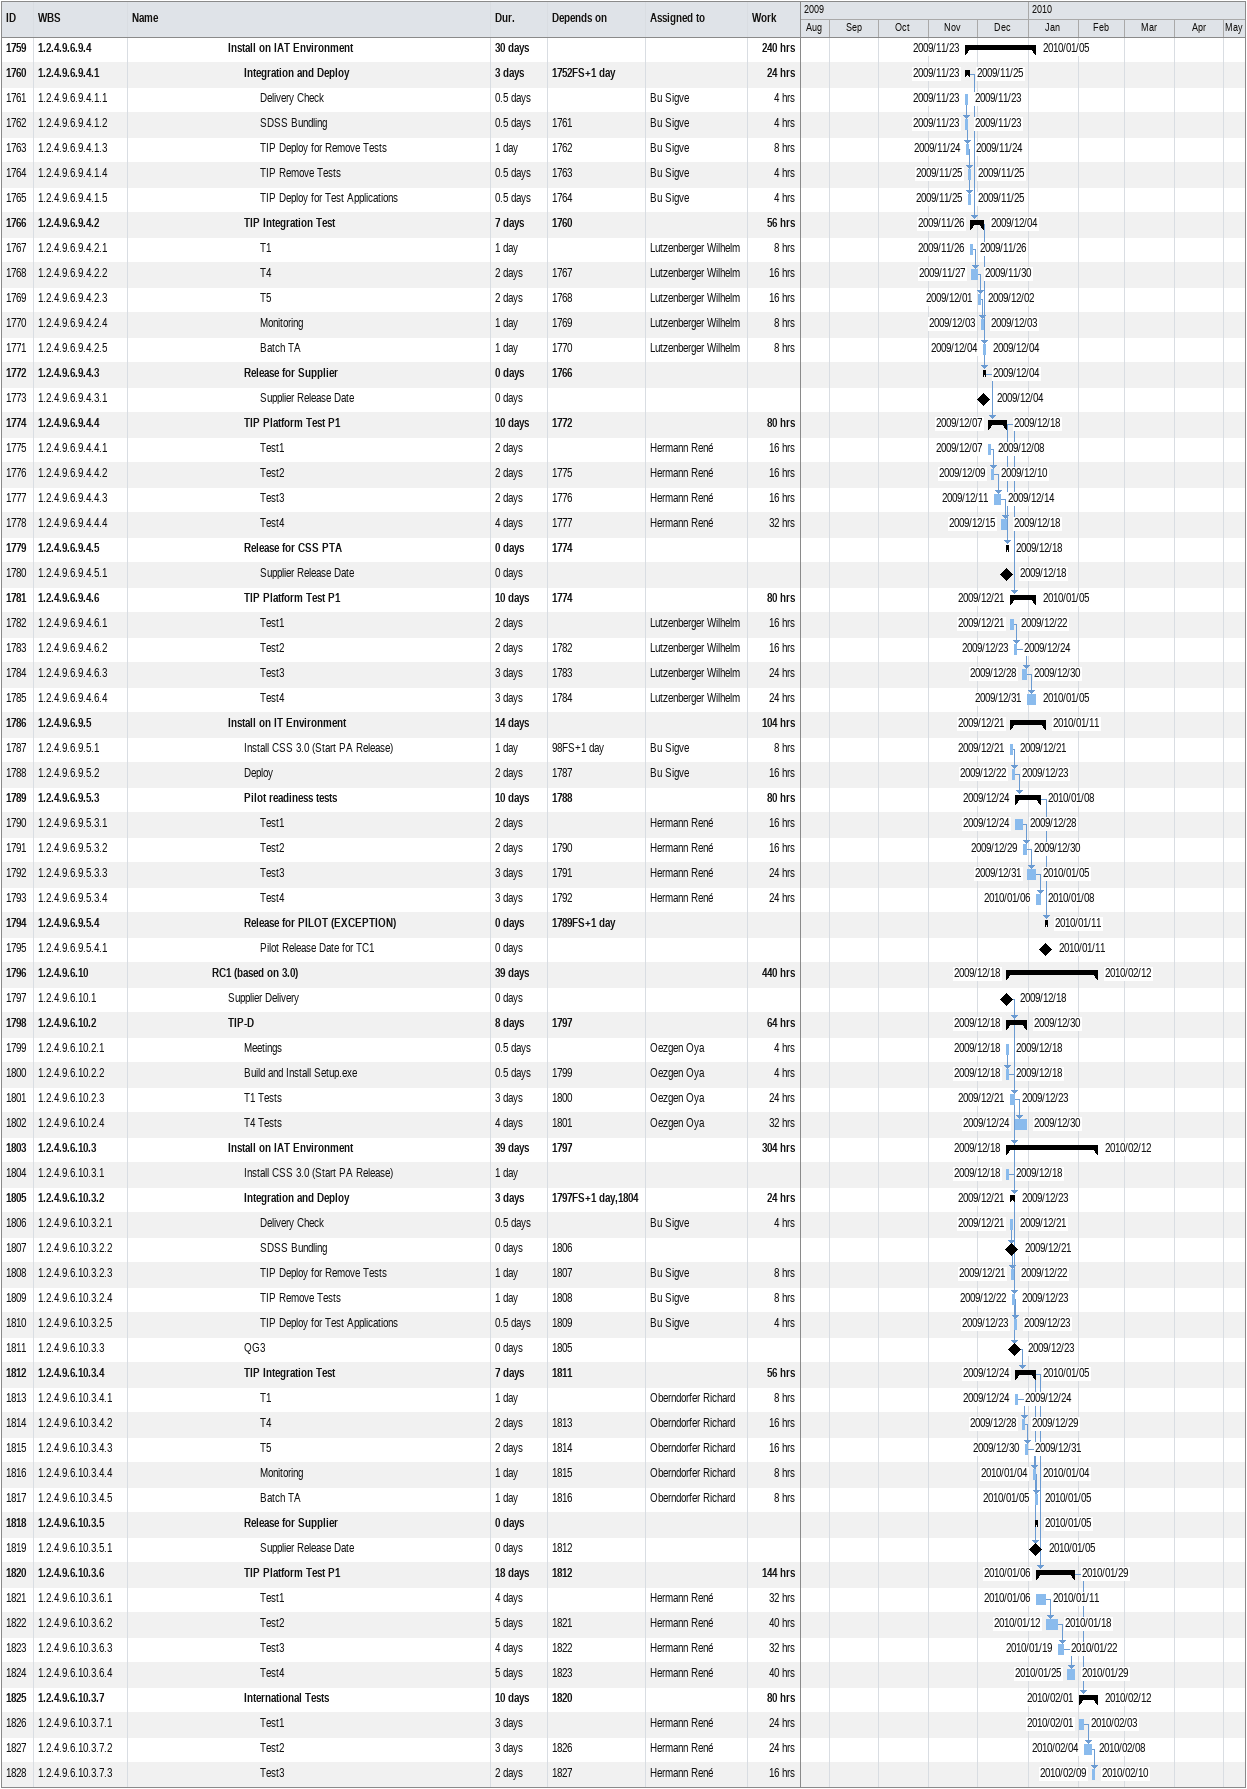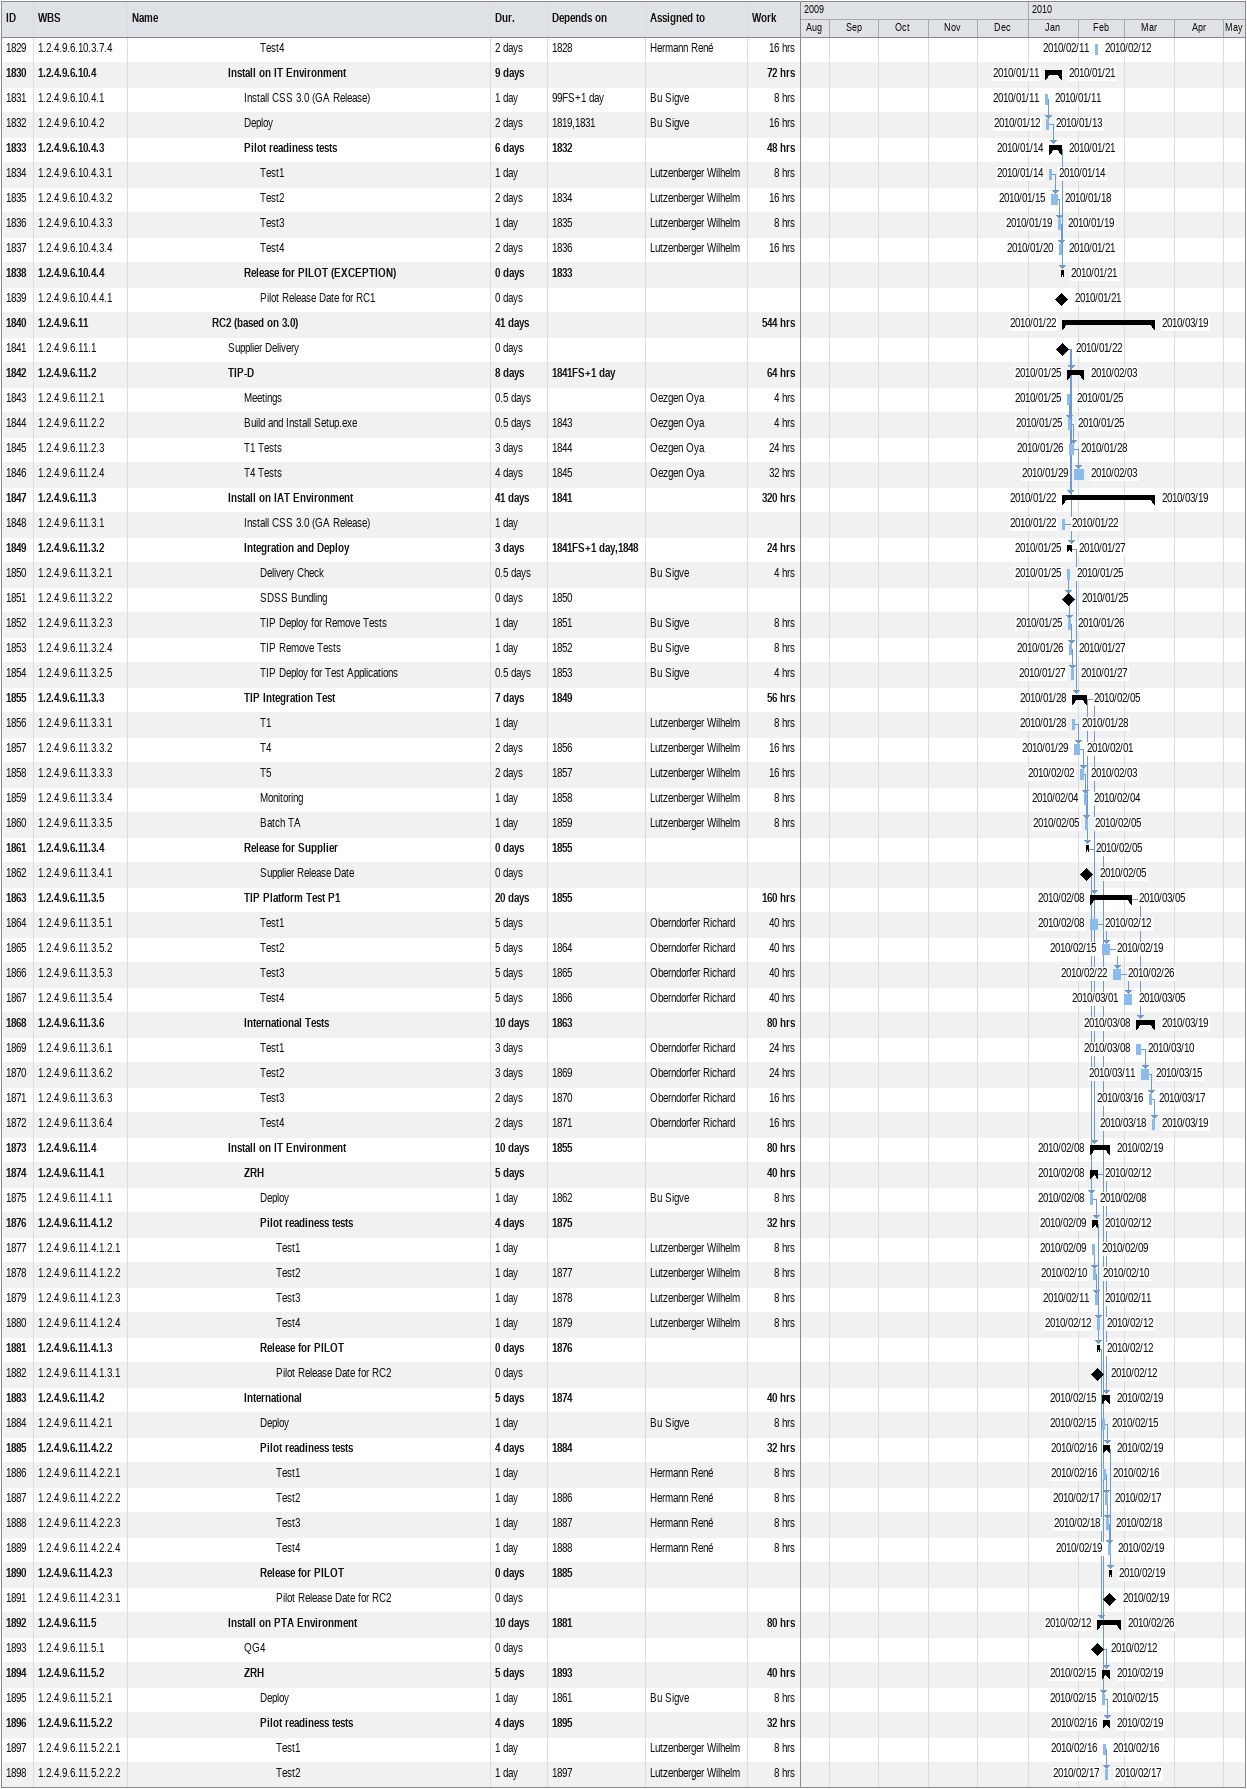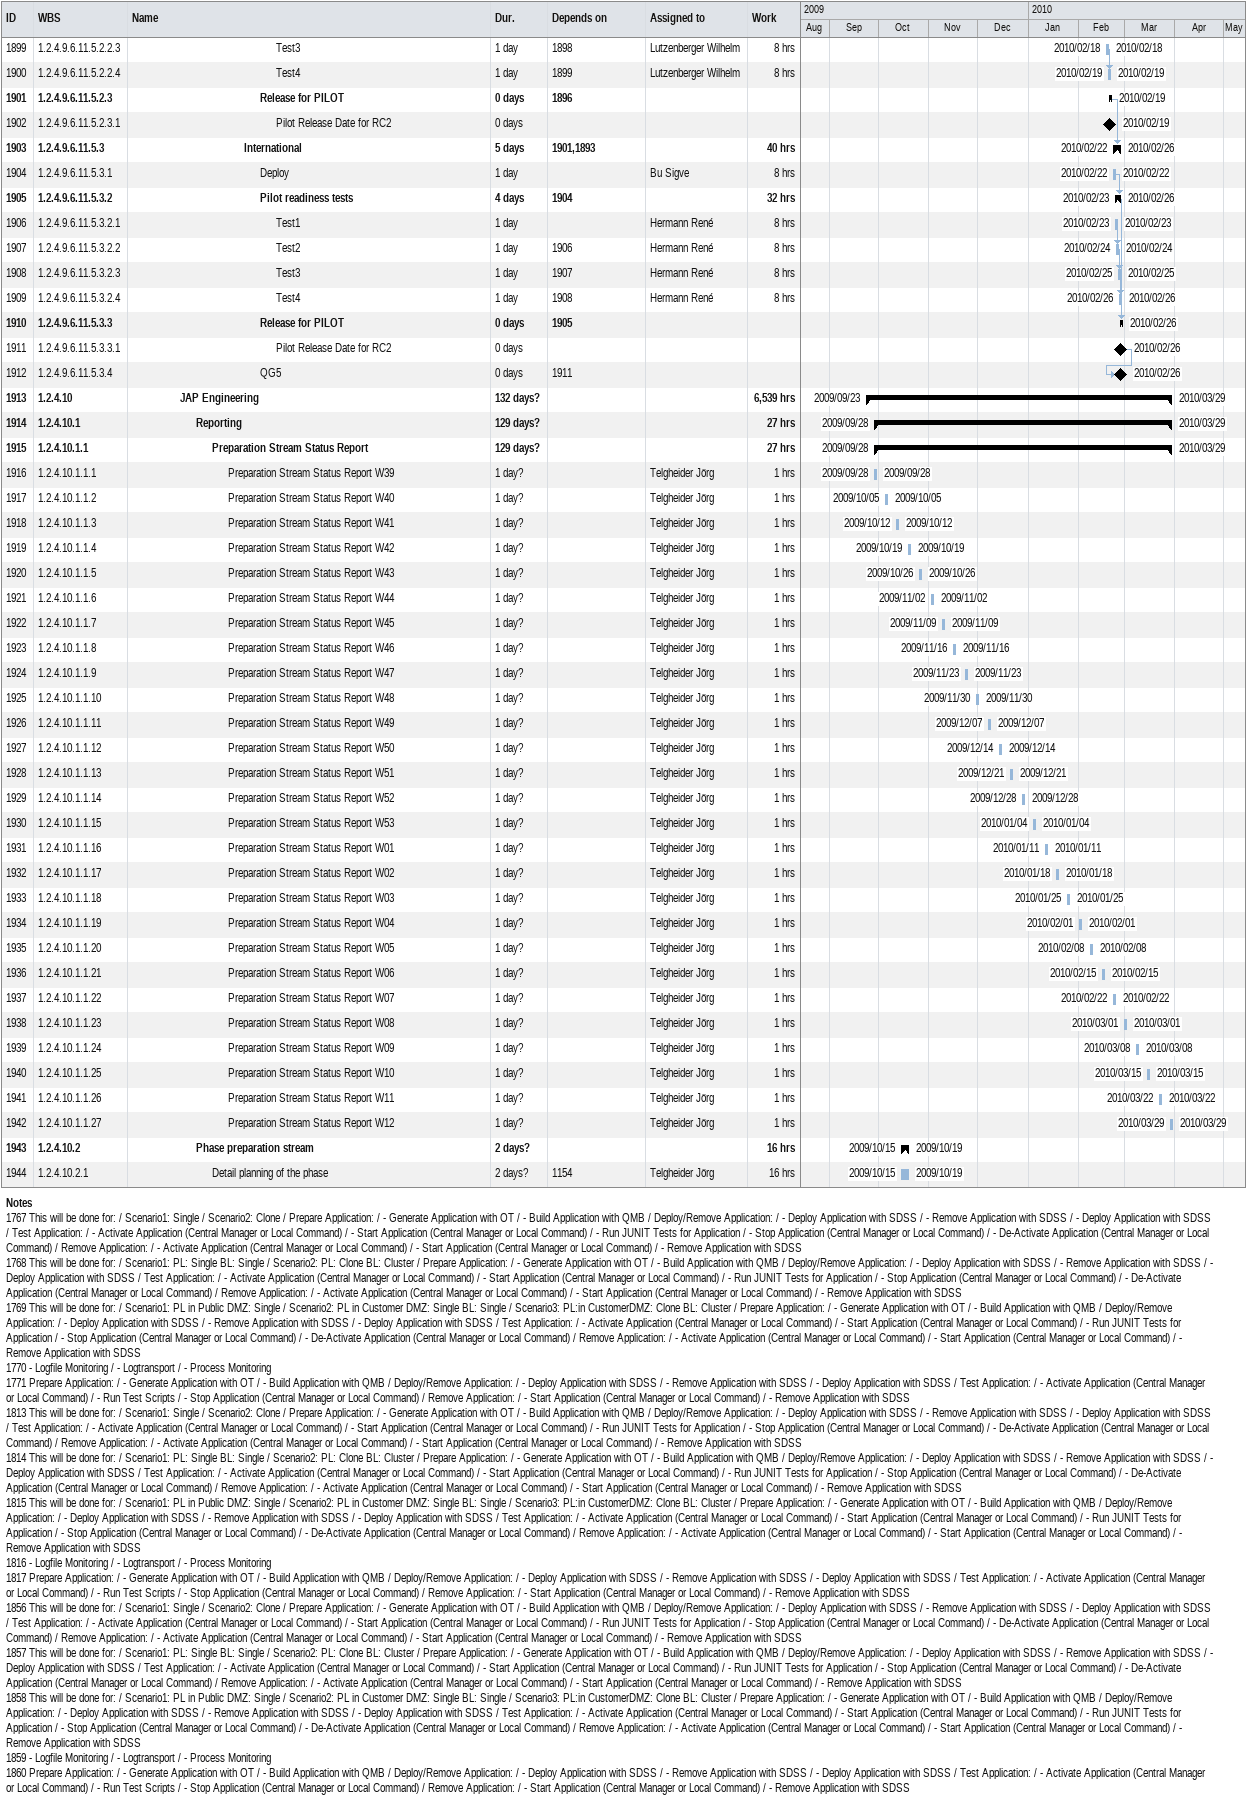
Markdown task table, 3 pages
| ID | WBS | Task | Duration | Start | Finish | Predecessors | Resources | Work (h) |
|---|---|---|---|---|---|---|---|---|
| 1759 | 1.2.4.9.6.9.4 | **Install on IAT Environment** | 30d | 2009-11-23 | 2010-01-05 |  |  | 240 |
| 1760 | 1.2.4.9.6.9.4.1 | **Integration and Deploy** | 3d | 2009-11-23 | 2009-11-25 | 1752FS+1d |  | 24 |
| 1761 | 1.2.4.9.6.9.4.1.1 | Delivery Check | 0.5d | 2009-11-23 | 2009-11-23 |  | Bu Sigve | 4 |
| 1762 | 1.2.4.9.6.9.4.1.2 | SDSS Bundling | 0.5d | 2009-11-23 | 2009-11-23 | 1761 | Bu Sigve | 4 |
| 1763 | 1.2.4.9.6.9.4.1.3 | TIP Deploy for Remove Tests | 1d | 2009-11-24 | 2009-11-24 | 1762 | Bu Sigve | 8 |
| 1764 | 1.2.4.9.6.9.4.1.4 | TIP Remove Tests | 0.5d | 2009-11-25 | 2009-11-25 | 1763 | Bu Sigve | 4 |
| 1765 | 1.2.4.9.6.9.4.1.5 | TIP Deploy for Test Applications | 0.5d | 2009-11-25 | 2009-11-25 | 1764 | Bu Sigve | 4 |
| 1766 | 1.2.4.9.6.9.4.2 | **TIP Integration Test** | 7d | 2009-11-26 | 2009-12-04 | 1760 |  | 56 |
| 1767 | 1.2.4.9.6.9.4.2.1 | T1 | 1d | 2009-11-26 | 2009-11-26 |  | Lutzenberger Wilhelm | 8 |
| 1768 | 1.2.4.9.6.9.4.2.2 | T4 | 2d | 2009-11-27 | 2009-11-30 | 1767 | Lutzenberger Wilhelm | 16 |
| 1769 | 1.2.4.9.6.9.4.2.3 | T5 | 2d | 2009-12-01 | 2009-12-02 | 1768 | Lutzenberger Wilhelm | 16 |
| 1770 | 1.2.4.9.6.9.4.2.4 | Monitoring | 1d | 2009-12-03 | 2009-12-03 | 1769 | Lutzenberger Wilhelm | 8 |
| 1771 | 1.2.4.9.6.9.4.2.5 | Batch TA | 1d | 2009-12-04 | 2009-12-04 | 1770 | Lutzenberger Wilhelm | 8 |
| 1772 | 1.2.4.9.6.9.4.3 | **Release for Supplier** | 0d | 2009-12-04 | 2009-12-04 | 1766 |  |  |
| 1773 | 1.2.4.9.6.9.4.3.1 | Supplier Release Date | 0d | 2009-12-04 | 2009-12-04 |  |  |  |
| 1774 | 1.2.4.9.6.9.4.4 | **TIP Platform Test P1** | 10d | 2009-12-07 | 2009-12-18 | 1772 |  | 80 |
| 1775 | 1.2.4.9.6.9.4.4.1 | Test1 | 2d | 2009-12-07 | 2009-12-08 |  | Hermann René | 16 |
| 1776 | 1.2.4.9.6.9.4.4.2 | Test2 | 2d | 2009-12-09 | 2009-12-10 | 1775 | Hermann René | 16 |
| 1777 | 1.2.4.9.6.9.4.4.3 | Test3 | 2d | 2009-12-11 | 2009-12-14 | 1776 | Hermann René | 16 |
| 1778 | 1.2.4.9.6.9.4.4.4 | Test4 | 4d | 2009-12-15 | 2009-12-18 | 1777 | Hermann René | 32 |
| 1779 | 1.2.4.9.6.9.4.5 | **Release for CSS PTA** | 0d | 2009-12-18 | 2009-12-18 | 1774 |  |  |
| 1780 | 1.2.4.9.6.9.4.5.1 | Supplier Release Date | 0d | 2009-12-18 | 2009-12-18 |  |  |  |
| 1781 | 1.2.4.9.6.9.4.6 | **TIP Platform Test P1** | 10d | 2009-12-21 | 2010-01-05 | 1774 |  | 80 |
| 1782 | 1.2.4.9.6.9.4.6.1 | Test1 | 2d | 2009-12-21 | 2009-12-22 |  | Lutzenberger Wilhelm | 16 |
| 1783 | 1.2.4.9.6.9.4.6.2 | Test2 | 2d | 2009-12-23 | 2009-12-24 | 1782 | Lutzenberger Wilhelm | 16 |
| 1784 | 1.2.4.9.6.9.4.6.3 | Test3 | 3d | 2009-12-28 | 2009-12-30 | 1783 | Lutzenberger Wilhelm | 24 |
| 1785 | 1.2.4.9.6.9.4.6.4 | Test4 | 3d | 2009-12-31 | 2010-01-05 | 1784 | Lutzenberger Wilhelm | 24 |
| 1786 | 1.2.4.9.6.9.5 | **Install on IT Environment** | 14d | 2009-12-21 | 2010-01-11 |  |  | 104 |
| 1787 | 1.2.4.9.6.9.5.1 | Install CSS 3.0 (Start PA Release) | 1d | 2009-12-21 | 2009-12-21 | 98FS+1d | Bu Sigve | 8 |
| 1788 | 1.2.4.9.6.9.5.2 | Deploy | 2d | 2009-12-22 | 2009-12-23 | 1787 | Bu Sigve | 16 |
| 1789 | 1.2.4.9.6.9.5.3 | **Pilot readiness tests** | 10d | 2009-12-24 | 2010-01-08 | 1788 |  | 80 |
| 1790 | 1.2.4.9.6.9.5.3.1 | Test1 | 2d | 2009-12-24 | 2009-12-28 |  | Hermann René | 16 |
| 1791 | 1.2.4.9.6.9.5.3.2 | Test2 | 2d | 2009-12-29 | 2009-12-30 | 1790 | Hermann René | 16 |
| 1792 | 1.2.4.9.6.9.5.3.3 | Test3 | 3d | 2009-12-31 | 2010-01-05 | 1791 | Hermann René | 24 |
| 1793 | 1.2.4.9.6.9.5.3.4 | Test4 | 3d | 2010-01-06 | 2010-01-08 | 1792 | Hermann René | 24 |
| 1794 | 1.2.4.9.6.9.5.4 | **Release for PILOT (EXCEPTION)** | 0d | 2010-01-11 | 2010-01-11 | 1789FS+1d |  |  |
| 1795 | 1.2.4.9.6.9.5.4.1 | Pilot Release Date for TC1 | 0d | 2010-01-11 | 2010-01-11 |  |  |  |
| 1796 | 1.2.4.9.6.10 | **RC1 (based on 3.0)** | 39d | 2009-12-18 | 2010-02-12 |  |  | 440 |
| 1797 | 1.2.4.9.6.10.1 | Supplier Delivery | 0d | 2009-12-18 | 2009-12-18 |  |  |  |
| 1798 | 1.2.4.9.6.10.2 | **TIP-D** | 8d | 2009-12-18 | 2009-12-30 | 1797 |  | 64 |
| 1799 | 1.2.4.9.6.10.2.1 | Meetings | 0.5d | 2009-12-18 | 2009-12-18 |  | Oezgen Oya | 4 |
| 1800 | 1.2.4.9.6.10.2.2 | Build and Install Setup.exe | 0.5d | 2009-12-18 | 2009-12-18 | 1799 | Oezgen Oya | 4 |
| 1801 | 1.2.4.9.6.10.2.3 | T1 Tests | 3d | 2009-12-21 | 2009-12-23 | 1800 | Oezgen Oya | 24 |
| 1802 | 1.2.4.9.6.10.2.4 | T4 Tests | 4d | 2009-12-24 | 2009-12-30 | 1801 | Oezgen Oya | 32 |
| 1803 | 1.2.4.9.6.10.3 | **Install on IAT Environment** | 39d | 2009-12-18 | 2010-02-12 | 1797 |  | 304 |
| 1804 | 1.2.4.9.6.10.3.1 | Install CSS 3.0 (Start PA Release) | 1d | 2009-12-18 | 2009-12-18 |  |  |  |
| 1805 | 1.2.4.9.6.10.3.2 | **Integration and Deploy** | 3d | 2009-12-21 | 2009-12-23 | 1797FS+1d, 1804 |  | 24 |
| 1806 | 1.2.4.9.6.10.3.2.1 | Delivery Check | 0.5d | 2009-12-21 | 2009-12-21 |  | Bu Sigve | 4 |
| 1807 | 1.2.4.9.6.10.3.2.2 | SDSS Bundling | 0d | 2009-12-21 | 2009-12-21 | 1806 |  |  |
| 1808 | 1.2.4.9.6.10.3.2.3 | TIP Deploy for Remove Tests | 1d | 2009-12-21 | 2009-12-22 | 1807 | Bu Sigve | 8 |
| 1809 | 1.2.4.9.6.10.3.2.4 | TIP Remove Tests | 1d | 2009-12-22 | 2009-12-23 | 1808 | Bu Sigve | 8 |
| 1810 | 1.2.4.9.6.10.3.2.5 | TIP Deploy for Test Applications | 0.5d | 2009-12-23 | 2009-12-23 | 1809 | Bu Sigve | 4 |
| 1811 | 1.2.4.9.6.10.3.3 | QG3 | 0d | 2009-12-23 | 2009-12-23 | 1805 |  |  |
| 1812 | 1.2.4.9.6.10.3.4 | **TIP Integration Test** | 7d | 2009-12-24 | 2010-01-05 | 1811 |  | 56 |
| 1813 | 1.2.4.9.6.10.3.4.1 | T1 | 1d | 2009-12-24 | 2009-12-24 |  | Oberndorfer Richard | 8 |
| 1814 | 1.2.4.9.6.10.3.4.2 | T4 | 2d | 2009-12-28 | 2009-12-29 | 1813 | Oberndorfer Richard | 16 |
| 1815 | 1.2.4.9.6.10.3.4.3 | T5 | 2d | 2009-12-30 | 2009-12-31 | 1814 | Oberndorfer Richard | 16 |
| 1816 | 1.2.4.9.6.10.3.4.4 | Monitoring | 1d | 2010-01-04 | 2010-01-04 | 1815 | Oberndorfer Richard | 8 |
| 1817 | 1.2.4.9.6.10.3.4.5 | Batch TA | 1d | 2010-01-05 | 2010-01-05 | 1816 | Oberndorfer Richard | 8 |
| 1818 | 1.2.4.9.6.10.3.5 | **Release for Supplier** | 0d | 2010-01-05 | 2010-01-05 |  |  |  |
| 1819 | 1.2.4.9.6.10.3.5.1 | Supplier Release Date | 0d | 2010-01-05 | 2010-01-05 | 1812 |  |  |
| 1820 | 1.2.4.9.6.10.3.6 | **TIP Platform Test P1** | 18d | 2010-01-06 | 2010-01-29 | 1812 |  | 144 |
| 1821 | 1.2.4.9.6.10.3.6.1 | Test1 | 4d | 2010-01-06 | 2010-01-11 |  | Hermann René | 32 |
| 1822 | 1.2.4.9.6.10.3.6.2 | Test2 | 5d | 2010-01-12 | 2010-01-18 | 1821 | Hermann René | 40 |
| 1823 | 1.2.4.9.6.10.3.6.3 | Test3 | 4d | 2010-01-19 | 2010-01-22 | 1822 | Hermann René | 32 |
| 1824 | 1.2.4.9.6.10.3.6.4 | Test4 | 5d | 2010-01-25 | 2010-01-29 | 1823 | Hermann René | 40 |
| 1825 | 1.2.4.9.6.10.3.7 | **International Tests** | 10d | 2010-02-01 | 2010-02-12 | 1820 |  | 80 |
| 1826 | 1.2.4.9.6.10.3.7.1 | Test1 | 3d | 2010-02-01 | 2010-02-03 |  | Hermann René | 24 |
| 1827 | 1.2.4.9.6.10.3.7.2 | Test2 | 3d | 2010-02-04 | 2010-02-08 | 1826 | Hermann René | 24 |
| 1828 | 1.2.4.9.6.10.3.7.3 | Test3 | 2d | 2010-02-09 | 2010-02-10 | 1827 | Hermann René | 16 |
| 1829 | 1.2.4.9.6.10.3.7.4 | Test4 | 2d | 2010-02-11 | 2010-02-12 | 1828 | Hermann René | 16 |
| 1830 | 1.2.4.9.6.10.4 | **Install on IT Environment** | 9d | 2010-01-11 | 2010-01-21 |  |  | 72 |
| 1831 | 1.2.4.9.6.10.4.1 | Install CSS 3.0 (GA Release) | 1d | 2010-01-11 | 2010-01-11 | 99FS+1d | Bu Sigve | 8 |
| 1832 | 1.2.4.9.6.10.4.2 | Deploy | 2d | 2010-01-12 | 2010-01-13 | 1819, 1831 | Bu Sigve | 16 |
| 1833 | 1.2.4.9.6.10.4.3 | **Pilot readiness tests** | 6d | 2010-01-14 | 2010-01-21 | 1832 |  | 48 |
| 1834 | 1.2.4.9.6.10.4.3.1 | Test1 | 1d | 2010-01-14 | 2010-01-14 |  | Lutzenberger Wilhelm | 8 |
| 1835 | 1.2.4.9.6.10.4.3.2 | Test2 | 2d | 2010-01-15 | 2010-01-18 | 1834 | Lutzenberger Wilhelm | 16 |
| 1836 | 1.2.4.9.6.10.4.3.3 | Test3 | 1d | 2010-01-19 | 2010-01-19 | 1835 | Lutzenberger Wilhelm | 8 |
| 1837 | 1.2.4.9.6.10.4.3.4 | Test4 | 2d | 2010-01-20 | 2010-01-21 | 1836 | Lutzenberger Wilhelm | 16 |
| 1838 | 1.2.4.9.6.10.4.4 | **Release for PILOT (EXCEPTION)** | 0d | 2010-01-21 | 2010-01-21 | 1833 |  |  |
| 1839 | 1.2.4.9.6.10.4.4.1 | Pilot Release Date for RC1 | 0d | 2010-01-21 | 2010-01-21 |  |  |  |
| 1840 | 1.2.4.9.6.11 | **RC2 (based on 3.0)** | 41d | 2010-01-22 | 2010-03-19 |  |  | 544 |
| 1841 | 1.2.4.9.6.11.1 | Supplier Delivery | 0d | 2010-01-22 | 2010-01-22 |  |  |  |
| 1842 | 1.2.4.9.6.11.2 | **TIP-D** | 8d | 2010-01-25 | 2010-02-03 | 1841FS+1d |  | 64 |
| 1843 | 1.2.4.9.6.11.2.1 | Meetings | 0.5d | 2010-01-25 | 2010-01-25 |  | Oezgen Oya | 4 |
| 1844 | 1.2.4.9.6.11.2.2 | Build and Install Setup.exe | 0.5d | 2010-01-25 | 2010-01-25 | 1843 | Oezgen Oya | 4 |
| 1845 | 1.2.4.9.6.11.2.3 | T1 Tests | 3d | 2010-01-26 | 2010-01-28 | 1844 | Oezgen Oya | 24 |
| 1846 | 1.2.4.9.6.11.2.4 | T4 Tests | 4d | 2010-01-29 | 2010-02-03 | 1845 | Oezgen Oya | 32 |
| 1847 | 1.2.4.9.6.11.3 | **Install on IAT Environment** | 41d | 2010-01-22 | 2010-03-19 | 1841 |  | 320 |
| 1848 | 1.2.4.9.6.11.3.1 | Install CSS 3.0 (GA Release) | 1d | 2010-01-22 | 2010-01-22 |  |  |  |
| 1849 | 1.2.4.9.6.11.3.2 | **Integration and Deploy** | 3d | 2010-01-25 | 2010-01-27 | 1841FS+1d, 1848 |  | 24 |
| 1850 | 1.2.4.9.6.11.3.2.1 | Delivery Check | 0.5d | 2010-01-25 | 2010-01-25 |  | Bu Sigve | 4 |
| 1851 | 1.2.4.9.6.11.3.2.2 | SDSS Bundling | 0d | 2010-01-25 | 2010-01-25 | 1850 |  |  |
| 1852 | 1.2.4.9.6.11.3.2.3 | TIP Deploy for Remove Tests | 1d | 2010-01-25 | 2010-01-26 | 1851 | Bu Sigve | 8 |
| 1853 | 1.2.4.9.6.11.3.2.4 | TIP Remove Tests | 1d | 2010-01-26 | 2010-01-27 | 1852 | Bu Sigve | 8 |
| 1854 | 1.2.4.9.6.11.3.2.5 | TIP Deploy for Test Applications | 0.5d | 2010-01-27 | 2010-01-27 | 1853 | Bu Sigve | 4 |
| 1855 | 1.2.4.9.6.11.3.3 | **TIP Integration Test** | 7d | 2010-01-28 | 2010-02-05 | 1849 |  | 56 |
| 1856 | 1.2.4.9.6.11.3.3.1 | T1 | 1d | 2010-01-28 | 2010-01-28 |  | Lutzenberger Wilhelm | 8 |
| 1857 | 1.2.4.9.6.11.3.3.2 | T4 | 2d | 2010-01-29 | 2010-02-01 | 1856 | Lutzenberger Wilhelm | 16 |
| 1858 | 1.2.4.9.6.11.3.3.3 | T5 | 2d | 2010-02-02 | 2010-02-03 | 1857 | Lutzenberger Wilhelm | 16 |
| 1859 | 1.2.4.9.6.11.3.3.4 | Monitoring | 1d | 2010-02-04 | 2010-02-04 | 1858 | Lutzenberger Wilhelm | 8 |
| 1860 | 1.2.4.9.6.11.3.3.5 | Batch TA | 1d | 2010-02-05 | 2010-02-05 | 1859 | Lutzenberger Wilhelm | 8 |
| 1861 | 1.2.4.9.6.11.3.4 | **Release for Supplier** | 0d | 2010-02-05 | 2010-02-05 | 1855 |  |  |
| 1862 | 1.2.4.9.6.11.3.4.1 | Supplier Release Date | 0d | 2010-02-05 | 2010-02-05 |  |  |  |
| 1863 | 1.2.4.9.6.11.3.5 | **TIP Platform Test P1** | 20d | 2010-02-08 | 2010-03-05 | 1855 |  | 160 |
| 1864 | 1.2.4.9.6.11.3.5.1 | Test1 | 5d | 2010-02-08 | 2010-02-12 |  | Oberndorfer Richard | 40 |
| 1865 | 1.2.4.9.6.11.3.5.2 | Test2 | 5d | 2010-02-15 | 2010-02-19 | 1864 | Oberndorfer Richard | 40 |
| 1866 | 1.2.4.9.6.11.3.5.3 | Test3 | 5d | 2010-02-22 | 2010-02-26 | 1865 | Oberndorfer Richard | 40 |
| 1867 | 1.2.4.9.6.11.3.5.4 | Test4 | 5d | 2010-03-01 | 2010-03-05 | 1866 | Oberndorfer Richard | 40 |
| 1868 | 1.2.4.9.6.11.3.6 | **International Tests** | 10d | 2010-03-08 | 2010-03-19 | 1863 |  | 80 |
| 1869 | 1.2.4.9.6.11.3.6.1 | Test1 | 3d | 2010-03-08 | 2010-03-10 |  | Oberndorfer Richard | 24 |
| 1870 | 1.2.4.9.6.11.3.6.2 | Test2 | 3d | 2010-03-11 | 2010-03-15 | 1869 | Oberndorfer Richard | 24 |
| 1871 | 1.2.4.9.6.11.3.6.3 | Test3 | 2d | 2010-03-16 | 2010-03-17 | 1870 | Oberndorfer Richard | 16 |
| 1872 | 1.2.4.9.6.11.3.6.4 | Test4 | 2d | 2010-03-18 | 2010-03-19 | 1871 | Oberndorfer Richard | 16 |
| 1873 | 1.2.4.9.6.11.4 | **Install on IT Environment** | 10d | 2010-02-08 | 2010-02-19 | 1855 |  | 80 |
| 1874 | 1.2.4.9.6.11.4.1 | **ZRH** | 5d | 2010-02-08 | 2010-02-12 |  |  | 40 |
| 1875 | 1.2.4.9.6.11.4.1.1 | Deploy | 1d | 2010-02-08 | 2010-02-08 | 1862 | Bu Sigve | 8 |
| 1876 | 1.2.4.9.6.11.4.1.2 | **Pilot readiness tests** | 4d | 2010-02-09 | 2010-02-12 | 1875 |  | 32 |
| 1877 | 1.2.4.9.6.11.4.1.2.1 | Test1 | 1d | 2010-02-09 | 2010-02-09 |  | Lutzenberger Wilhelm | 8 |
| 1878 | 1.2.4.9.6.11.4.1.2.2 | Test2 | 1d | 2010-02-10 | 2010-02-10 | 1877 | Lutzenberger Wilhelm | 8 |
| 1879 | 1.2.4.9.6.11.4.1.2.3 | Test3 | 1d | 2010-02-11 | 2010-02-11 | 1878 | Lutzenberger Wilhelm | 8 |
| 1880 | 1.2.4.9.6.11.4.1.2.4 | Test4 | 1d | 2010-02-12 | 2010-02-12 | 1879 | Lutzenberger Wilhelm | 8 |
| 1881 | 1.2.4.9.6.11.4.1.3 | **Release for PILOT** | 0d | 2010-02-12 | 2010-02-12 | 1876 |  |  |
| 1882 | 1.2.4.9.6.11.4.1.3.1 | Pilot Release Date for RC2 | 0d | 2010-02-12 | 2010-02-12 |  |  |  |
| 1883 | 1.2.4.9.6.11.4.2 | **International** | 5d | 2010-02-15 | 2010-02-19 | 1874 |  | 40 |
| 1884 | 1.2.4.9.6.11.4.2.1 | Deploy | 1d | 2010-02-15 | 2010-02-15 |  | Bu Sigve | 8 |
| 1885 | 1.2.4.9.6.11.4.2.2 | **Pilot readiness tests** | 4d | 2010-02-16 | 2010-02-19 | 1884 |  | 32 |
| 1886 | 1.2.4.9.6.11.4.2.2.1 | Test1 | 1d | 2010-02-16 | 2010-02-16 |  | Hermann René | 8 |
| 1887 | 1.2.4.9.6.11.4.2.2.2 | Test2 | 1d | 2010-02-17 | 2010-02-17 | 1886 | Hermann René | 8 |
| 1888 | 1.2.4.9.6.11.4.2.2.3 | Test3 | 1d | 2010-02-18 | 2010-02-18 | 1887 | Hermann René | 8 |
| 1889 | 1.2.4.9.6.11.4.2.2.4 | Test4 | 1d | 2010-02-19 | 2010-02-19 | 1888 | Hermann René | 8 |
| 1890 | 1.2.4.9.6.11.4.2.3 | **Release for PILOT** | 0d | 2010-02-19 | 2010-02-19 | 1885 |  |  |
| 1891 | 1.2.4.9.6.11.4.2.3.1 | Pilot Release Date for RC2 | 0d | 2010-02-19 | 2010-02-19 |  |  |  |
| 1892 | 1.2.4.9.6.11.5 | **Install on PTA Environment** | 10d | 2010-02-12 | 2010-02-26 | 1881 |  | 80 |
| 1893 | 1.2.4.9.6.11.5.1 | QG4 | 0d | 2010-02-12 | 2010-02-12 |  |  |  |
| 1894 | 1.2.4.9.6.11.5.2 | **ZRH** | 5d | 2010-02-15 | 2010-02-19 | 1893 |  | 40 |
| 1895 | 1.2.4.9.6.11.5.2.1 | Deploy | 1d | 2010-02-15 | 2010-02-15 | 1861 | Bu Sigve | 8 |
| 1896 | 1.2.4.9.6.11.5.2.2 | **Pilot readiness tests** | 4d | 2010-02-16 | 2010-02-19 | 1895 |  | 32 |
| 1897 | 1.2.4.9.6.11.5.2.2.1 | Test1 | 1d | 2010-02-16 | 2010-02-16 |  | Lutzenberger Wilhelm | 8 |
| 1898 | 1.2.4.9.6.11.5.2.2.2 | Test2 | 1d | 2010-02-17 | 2010-02-17 | 1897 | Lutzenberger Wilhelm | 8 |
| 1899 | 1.2.4.9.6.11.5.2.2.3 | Test3 | 1d | 2010-02-18 | 2010-02-18 | 1898 | Lutzenberger Wilhelm | 8 |
| 1900 | 1.2.4.9.6.11.5.2.2.4 | Test4 | 1d | 2010-02-19 | 2010-02-19 | 1899 | Lutzenberger Wilhelm | 8 |
| 1901 | 1.2.4.9.6.11.5.2.3 | **Release for PILOT** | 0d | 2010-02-19 | 2010-02-19 | 1896 |  |  |
| 1902 | 1.2.4.9.6.11.5.2.3.1 | Pilot Release Date for RC2 | 0d | 2010-02-19 | 2010-02-19 |  |  |  |
| 1903 | 1.2.4.9.6.11.5.3 | **International** | 5d | 2010-02-22 | 2010-02-26 | 1901, 1893 |  | 40 |
| 1904 | 1.2.4.9.6.11.5.3.1 | Deploy | 1d | 2010-02-22 | 2010-02-22 |  | Bu Sigve | 8 |
| 1905 | 1.2.4.9.6.11.5.3.2 | **Pilot readiness tests** | 4d | 2010-02-23 | 2010-02-26 | 1904 |  | 32 |
| 1906 | 1.2.4.9.6.11.5.3.2.1 | Test1 | 1d | 2010-02-23 | 2010-02-23 |  | Hermann René | 8 |
| 1907 | 1.2.4.9.6.11.5.3.2.2 | Test2 | 1d | 2010-02-24 | 2010-02-24 | 1906 | Hermann René | 8 |
| 1908 | 1.2.4.9.6.11.5.3.2.3 | Test3 | 1d | 2010-02-25 | 2010-02-25 | 1907 | Hermann René | 8 |
| 1909 | 1.2.4.9.6.11.5.3.2.4 | Test4 | 1d | 2010-02-26 | 2010-02-26 | 1908 | Hermann René | 8 |
| 1910 | 1.2.4.9.6.11.5.3.3 | **Release for PILOT** | 0d | 2010-02-26 | 2010-02-26 | 1905 |  |  |
| 1911 | 1.2.4.9.6.11.5.3.3.1 | Pilot Release Date for RC2 | 0d | 2010-02-26 | 2010-02-26 |  |  |  |
| 1912 | 1.2.4.9.6.11.5.3.4 | QG5 | 0d | 2010-02-26 | 2010-02-26 | 1911 |  |  |
| 1913 | 1.2.4.10 | **JAP Engineering** | 132d? | 2009-09-23 | 2010-03-29 |  |  | 6539 |
| 1914 | 1.2.4.10.1 | **Reporting** | 129d? | 2009-09-28 | 2010-03-29 |  |  | 27 |
| 1915 | 1.2.4.10.1.1 | **Preparation Stream Status Report** | 129d? | 2009-09-28 | 2010-03-29 |  |  | 27 |
| 1916 | 1.2.4.10.1.1.1 | Preparation Stream Status Report W39 | 1d? | 2009-09-28 | 2009-09-28 |  | Telgheider Jörg | 1 |
| 1917 | 1.2.4.10.1.1.2 | Preparation Stream Status Report W40 | 1d? | 2009-10-05 | 2009-10-05 |  | Telgheider Jörg | 1 |
| 1918 | 1.2.4.10.1.1.3 | Preparation Stream Status Report W41 | 1d? | 2009-10-12 | 2009-10-12 |  | Telgheider Jörg | 1 |
| 1919 | 1.2.4.10.1.1.4 | Preparation Stream Status Report W42 | 1d? | 2009-10-19 | 2009-10-19 |  | Telgheider Jörg | 1 |
| 1920 | 1.2.4.10.1.1.5 | Preparation Stream Status Report W43 | 1d? | 2009-10-26 | 2009-10-26 |  | Telgheider Jörg | 1 |
| 1921 | 1.2.4.10.1.1.6 | Preparation Stream Status Report W44 | 1d? | 2009-11-02 | 2009-11-02 |  | Telgheider Jörg | 1 |
| 1922 | 1.2.4.10.1.1.7 | Preparation Stream Status Report W45 | 1d? | 2009-11-09 | 2009-11-09 |  | Telgheider Jörg | 1 |
| 1923 | 1.2.4.10.1.1.8 | Preparation Stream Status Report W46 | 1d? | 2009-11-16 | 2009-11-16 |  | Telgheider Jörg | 1 |
| 1924 | 1.2.4.10.1.1.9 | Preparation Stream Status Report W47 | 1d? | 2009-11-23 | 2009-11-23 |  | Telgheider Jörg | 1 |
| 1925 | 1.2.4.10.1.1.10 | Preparation Stream Status Report W48 | 1d? | 2009-11-30 | 2009-11-30 |  | Telgheider Jörg | 1 |
| 1926 | 1.2.4.10.1.1.11 | Preparation Stream Status Report W49 | 1d? | 2009-12-07 | 2009-12-07 |  | Telgheider Jörg | 1 |
| 1927 | 1.2.4.10.1.1.12 | Preparation Stream Status Report W50 | 1d? | 2009-12-14 | 2009-12-14 |  | Telgheider Jörg | 1 |
| 1928 | 1.2.4.10.1.1.13 | Preparation Stream Status Report W51 | 1d? | 2009-12-21 | 2009-12-21 |  | Telgheider Jörg | 1 |
| 1929 | 1.2.4.10.1.1.14 | Preparation Stream Status Report W52 | 1d? | 2009-12-28 | 2009-12-28 |  | Telgheider Jörg | 1 |
| 1930 | 1.2.4.10.1.1.15 | Preparation Stream Status Report W53 | 1d? | 2010-01-04 | 2010-01-04 |  | Telgheider Jörg | 1 |
| 1931 | 1.2.4.10.1.1.16 | Preparation Stream Status Report W01 | 1d? | 2010-01-11 | 2010-01-11 |  | Telgheider Jörg | 1 |
| 1932 | 1.2.4.10.1.1.17 | Preparation Stream Status Report W02 | 1d? | 2010-01-18 | 2010-01-18 |  | Telgheider Jörg | 1 |
| 1933 | 1.2.4.10.1.1.18 | Preparation Stream Status Report W03 | 1d? | 2010-01-25 | 2010-01-25 |  | Telgheider Jörg | 1 |
| 1934 | 1.2.4.10.1.1.19 | Preparation Stream Status Report W04 | 1d? | 2010-02-01 | 2010-02-01 |  | Telgheider Jörg | 1 |
| 1935 | 1.2.4.10.1.1.20 | Preparation Stream Status Report W05 | 1d? | 2010-02-08 | 2010-02-08 |  | Telgheider Jörg | 1 |
| 1936 | 1.2.4.10.1.1.21 | Preparation Stream Status Report W06 | 1d? | 2010-02-15 | 2010-02-15 |  | Telgheider Jörg | 1 |
| 1937 | 1.2.4.10.1.1.22 | Preparation Stream Status Report W07 | 1d? | 2010-02-22 | 2010-02-22 |  | Telgheider Jörg | 1 |
| 1938 | 1.2.4.10.1.1.23 | Preparation Stream Status Report W08 | 1d? | 2010-03-01 | 2010-03-01 |  | Telgheider Jörg | 1 |
| 1939 | 1.2.4.10.1.1.24 | Preparation Stream Status Report W09 | 1d? | 2010-03-08 | 2010-03-08 |  | Telgheider Jörg | 1 |
| 1940 | 1.2.4.10.1.1.25 | Preparation Stream Status Report W10 | 1d? | 2010-03-15 | 2010-03-15 |  | Telgheider Jörg | 1 |
| 1941 | 1.2.4.10.1.1.26 | Preparation Stream Status Report W11 | 1d? | 2010-03-22 | 2010-03-22 |  | Telgheider Jörg | 1 |
| 1942 | 1.2.4.10.1.1.27 | Preparation Stream Status Report W12 | 1d? | 2010-03-29 | 2010-03-29 |  | Telgheider Jörg | 1 |
| 1943 | 1.2.4.10.2 | **Phase preparation stream** | 2d? | 2009-10-15 | 2009-10-19 |  |  | 16 |
| 1944 | 1.2.4.10.2.1 | Detail planning of the phase | 2d? | 2009-10-15 | 2009-10-19 | 1154 | Telgheider Jörg | 16 |

Notes
- 1767: This will be done for: / Scenario1: Single / Scenario2: Clone / Prepare Application: / - Generate Application with OT / - Build Application with QMB / Deploy/Remove Application: / - Deploy Application with SDSS / - Remove Application with SDSS / - Deploy Application with SDSS / Test Application: / - Activate Application (Central Manager or Local Command) / - Start Application (Central Manager or Local Command) / - Run JUNIT Tests for Application / - Stop Application (Central Manager or Local Command) / - De-Activate Application (Central Manager or Local Command) / Remove Application: / - Activate Application (Central Manager or Local Command) / - Start Application (Central Manager or Local Command) / - Remove Application with SDSS
- 1768: This will be done for: / Scenario1: PL: Single BL: Single / Scenario2: PL: Clone BL: Cluster / Prepare Application: / - Generate Application with OT / - Build Application with QMB / Deploy/Remove Application: / - Deploy Application with SDSS / - Remove Application with SDSS / - Deploy Application with SDSS / Test Application: / - Activate Application (Central Manager or Local Command) / - Start Application (Central Manager or Local Command) / - Run JUNIT Tests for Application / - Stop Application (Central Manager or Local Command) / - De-Activate Application (Central Manager or Local Command) / Remove Application: / - Activate Application (Central Manager or Local Command) / - Start Application (Central Manager or Local Command) / - Remove Application with SDSS
- 1769: This will be done for: / Scenario1: PL in Public DMZ: Single / Scenario2: PL in Customer DMZ: Single BL: Single / Scenario3: PL:in CustomerDMZ: Clone BL: Cluster / Prepare Application: / - Generate Application with OT / - Build Application with QMB / Deploy/Remove Application: / - Deploy Application with SDSS / - Remove Application with SDSS / - Deploy Application with SDSS / Test Application: / - Activate Application (Central Manager or Local Command) / - Start Application (Central Manager or Local Command) / - Run JUNIT Tests for Application / - Stop Application (Central Manager or Local Command) / - De-Activate Application (Central Manager or Local Command) / Remove Application: / - Activate Application (Central Manager or Local Command) / - Start Application (Central Manager or Local Command) / - Remove Application with SDSS
- 1770: - Logfile Monitoring / - Logtransport / - Process Monitoring
- 1771: Prepare Application: / - Generate Application with OT / - Build Application with QMB / Deploy/Remove Application: / - Deploy Application with SDSS / - Remove Application with SDSS / - Deploy Application with SDSS / Test Application: / - Activate Application (Central Manager or Local Command) / - Run Test Scripts / - Stop Application (Central Manager or Local Command) / Remove Application: / - Start Application (Central Manager or Local Command) / - Remove Application with SDSS
- 1813: This will be done for: / Scenario1: Single / Scenario2: Clone / Prepare Application: / - Generate Application with OT / - Build Application with QMB / Deploy/Remove Application: / - Deploy Application with SDSS / - Remove Application with SDSS / - Deploy Application with SDSS / Test Application: / - Activate Application (Central Manager or Local Command) / - Start Application (Central Manager or Local Command) / - Run JUNIT Tests for Application / - Stop Application (Central Manager or Local Command) / - De-Activate Application (Central Manager or Local Command) / Remove Application: / - Activate Application (Central Manager or Local Command) / - Start Application (Central Manager or Local Command) / - Remove Application with SDSS
- 1814: This will be done for: / Scenario1: PL: Single BL: Single / Scenario2: PL: Clone BL: Cluster / Prepare Application: / - Generate Application with OT / - Build Application with QMB / Deploy/Remove Application: / - Deploy Application with SDSS / - Remove Application with SDSS / - Deploy Application with SDSS / Test Application: / - Activate Application (Central Manager or Local Command) / - Start Application (Central Manager or Local Command) / - Run JUNIT Tests for Application / - Stop Application (Central Manager or Local Command) / - De-Activate Application (Central Manager or Local Command) / Remove Application: / - Activate Application (Central Manager or Local Command) / - Start Application (Central Manager or Local Command) / - Remove Application with SDSS
- 1815: This will be done for: / Scenario1: PL in Public DMZ: Single / Scenario2: PL in Customer DMZ: Single BL: Single / Scenario3: PL:in CustomerDMZ: Clone BL: Cluster / Prepare Application: / - Generate Application with OT / - Build Application with QMB / Deploy/Remove Application: / - Deploy Application with SDSS / - Remove Application with SDSS / - Deploy Application with SDSS / Test Application: / - Activate Application (Central Manager or Local Command) / - Start Application (Central Manager or Local Command) / - Run JUNIT Tests for Application / - Stop Application (Central Manager or Local Command) / - De-Activate Application (Central Manager or Local Command) / Remove Application: / - Activate Application (Central Manager or Local Command) / - Start Application (Central Manager or Local Command) / - Remove Application with SDSS
- 1816: - Logfile Monitoring / - Logtransport / - Process Monitoring
- 1817: Prepare Application: / - Generate Application with OT / - Build Application with QMB / Deploy/Remove Application: / - Deploy Application with SDSS / - Remove Application with SDSS / - Deploy Application with SDSS / Test Application: / - Activate Application (Central Manager or Local Command) / - Run Test Scripts / - Stop Application (Central Manager or Local Command) / Remove Application: / - Start Application (Central Manager or Local Command) / - Remove Application with SDSS
- 1856: This will be done for: / Scenario1: Single / Scenario2: Clone / Prepare Application: / - Generate Application with OT / - Build Application with QMB / Deploy/Remove Application: / - Deploy Application with SDSS / - Remove Application with SDSS / - Deploy Application with SDSS / Test Application: / - Activate Application (Central Manager or Local Command) / - Start Application (Central Manager or Local Command) / - Run JUNIT Tests for Application / - Stop Application (Central Manager or Local Command) / - De-Activate Application (Central Manager or Local Command) / Remove Application: / - Activate Application (Central Manager or Local Command) / - Start Application (Central Manager or Local Command) / - Remove Application with SDSS
- 1857: This will be done for: / Scenario1: PL: Single BL: Single / Scenario2: PL: Clone BL: Cluster / Prepare Application: / - Generate Application with OT / - Build Application with QMB / Deploy/Remove Application: / - Deploy Application with SDSS / - Remove Application with SDSS / - Deploy Application with SDSS / Test Application: / - Activate Application (Central Manager or Local Command) / - Start Application (Central Manager or Local Command) / - Run JUNIT Tests for Application / - Stop Application (Central Manager or Local Command) / - De-Activate Application (Central Manager or Local Command) / Remove Application: / - Activate Application (Central Manager or Local Command) / - Start Application (Central Manager or Local Command) / - Remove Application with SDSS
- 1858: This will be done for: / Scenario1: PL in Public DMZ: Single / Scenario2: PL in Customer DMZ: Single BL: Single / Scenario3: PL:in CustomerDMZ: Clone BL: Cluster / Prepare Application: / - Generate Application with OT / - Build Application with QMB / Deploy/Remove Application: / - Deploy Application with SDSS / - Remove Application with SDSS / - Deploy Application with SDSS / Test Application: / - Activate Application (Central Manager or Local Command) / - Start Application (Central Manager or Local Command) / - Run JUNIT Tests for Application / - Stop Application (Central Manager or Local Command) / - De-Activate Application (Central Manager or Local Command) / Remove Application: / - Activate Application (Central Manager or Local Command) / - Start Application (Central Manager or Local Command) / - Remove Application with SDSS
- 1859: - Logfile Monitoring / - Logtransport / - Process Monitoring
- 1860: Prepare Application: / - Generate Application with OT / - Build Application with QMB / Deploy/Remove Application: / - Deploy Application with SDSS / - Remove Application with SDSS / - Deploy Application with SDSS / Test Application: / - Activate Application (Central Manager or Local Command) / - Run Test Scripts / - Stop Application (Central Manager or Local Command) / Remove Application: / - Start Application (Central Manager or Local Command) / - Remove Application with SDSS
